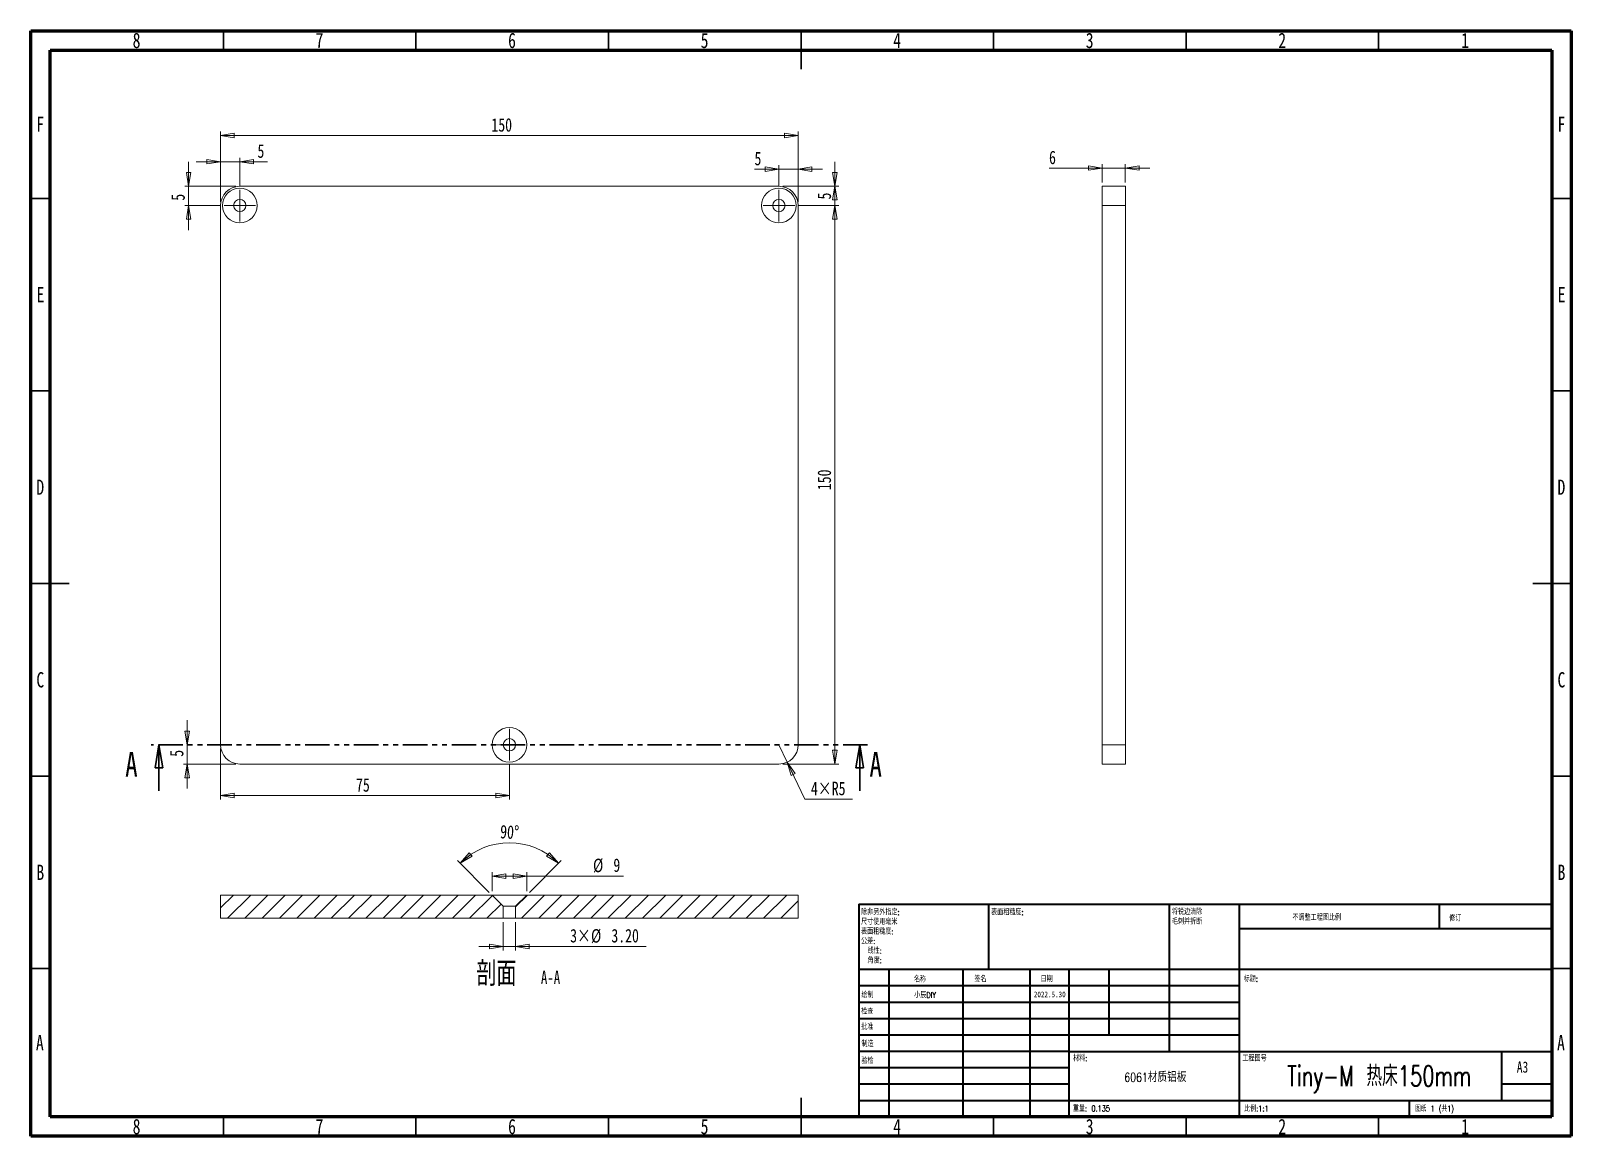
# Model space of a CAD drawing. Header units: millimetres. Extents: x 15 to 415, y 5 to 292.
import ezdxf

# ---------------------------------------------------------------- set-up
doc = ezdxf.new("R2010")
doc.units = ezdxf.units.MM
doc.linetypes.add('PHANTOM', pattern=[12.7, 6.35, -1.27, 1.27, -1.27, 1.27, -1.27])
doc.styles.add('SLDTEXTSTYLE0', font='TXT', dxfattribs={"width": 0.75})
doc.styles.add('SLDTEXTSTYLE1', font='TXT', dxfattribs={"width": 0.75, "bigfont": 'bigfont'})
doc.styles.add('SLDTEXTSTYLE2', font='TXT', dxfattribs={"width": 0.694444, "bigfont": 'bigfont'})
doc.styles.add('SLDTEXTSTYLE3', font='TXT', dxfattribs={"width": 0.7, "bigfont": 'bigfont'})
doc.styles.add('SLDTEXTSTYLE4', font='TXT', dxfattribs={"width": 0.7})
doc.dimstyles.new('SLDDIMSTYLE0', dxfattribs={"dimtxt": 3.5, "dimasz": 3.556, "dimexe": 0, "dimexo": 0.0625, "dimgap": 0.875, "dimtad": 1, "dimrnd": 1e-09, "dimzin": 12, "dimdsep": 46, "dimtxsty": 'SLDTEXTSTYLE0', "dimblk1": 'CLOSED', "dimblk2": 'CLOSED', "dimsah": 1, "dimcen": 0.09, "dimadec": 0, "dimazin": 3, "dimtfac": 1, "dimtmove": 0, "dimatfit": 0, "dimldrblk": 'CLOSED', "dimfxl": 1, "dimfrac": 2, "dimtolj": 1, "dimtzin": 12, "dimarcsym": 0})
doc.dimstyles.new('SLDDIMSTYLE1', dxfattribs={"dimtxt": 3.5, "dimasz": 3.556, "dimexe": 0, "dimexo": 0.0625, "dimgap": 0.875, "dimtad": 1, "dimrnd": 1e-09, "dimzin": 12, "dimdsep": 46, "dimtxsty": 'SLDTEXTSTYLE0', "dimblk1": 'CLOSED', "dimblk2": 'CLOSED', "dimsah": 1, "dimcen": 0.09, "dimadec": 0, "dimazin": 3, "dimtfac": 1, "dimtofl": 0, "dimtmove": 0, "dimatfit": 3, "dimldrblk": 'CLOSED', "dimfxl": 1, "dimfrac": 2, "dimtolj": 1, "dimtzin": 12, "dimarcsym": 0})
doc.dimstyles.new('SLDDIMSTYLE2', dxfattribs={"dimtxt": 3.5, "dimasz": 3.556, "dimexe": 0, "dimexo": 0.0625, "dimgap": 0.875, "dimtad": 0, "dimtih": 1, "dimtoh": 1, "dimrnd": 1e-09, "dimzin": 12, "dimdsep": 46, "dimtxsty": 'SLDTEXTSTYLE0', "dimblk1": 'CLOSED', "dimblk2": 'CLOSED', "dimsah": 1, "dimcen": 0, "dimadec": 0, "dimazin": 3, "dimtfac": 1, "dimtofl": 0, "dimtmove": 0, "dimatfit": 3, "dimldrblk": 'CLOSED', "dimfxl": 1, "dimfrac": 2, "dimtolj": 1, "dimtzin": 12, "dimarcsym": 0})
doc.dimstyles.new('SLDDIMSTYLE3', dxfattribs={"dimtxt": 3.5, "dimasz": 3.556, "dimexe": 0, "dimexo": 0.0625, "dimgap": 0.875, "dimtad": 1, "dimdec": 4, "dimzin": 12, "dimdsep": 46, "dimtxsty": 'SLDTEXTSTYLE0', "dimblk1": 'CLOSED', "dimblk2": 'CLOSED', "dimsah": 1, "dimcen": 0.09, "dimazin": 3, "dimtfac": 1, "dimtofl": 0, "dimtmove": 0, "dimatfit": 3, "dimldrblk": 'CLOSED', "dimfxl": 1, "dimfrac": 2, "dimtolj": 1, "dimtzin": 12, "dimarcsym": 0})
doc.dimstyles.new('SLDDIMSTYLE4', dxfattribs={"dimtxt": 3.5, "dimasz": 3.556, "dimexe": 0, "dimexo": 0.0625, "dimgap": 0.875, "dimtad": 1, "dimrnd": 1e-09, "dimzin": 4, "dimdsep": 46, "dimtxsty": 'SLDTEXTSTYLE0', "dimblk1": 'CLOSED', "dimblk2": 'CLOSED', "dimsah": 1, "dimcen": 0.09, "dimadec": 0, "dimazin": 1, "dimtfac": 1, "dimtmove": 0, "dimatfit": 0, "dimldrblk": 'CLOSED', "dimfxl": 1, "dimfrac": 2, "dimtolj": 1, "dimtzin": 12, "dimarcsym": 0})

# ---------------------------------------------------------------- blocks, each defined once
blk = doc.blocks.new('SW_NOTE_0')
at = {"color": 0, "linetype": 'Continuous', "lineweight": 0, "char_height": 1.5, "attachment_point": 1, "style": 'SLDTEXTSTYLE1'}
for s, insert in [('\\M+18F9C\\M+194F1另\\M+18A4F\\M+18E77\\M+192E8:', (0, 1.93)), ('\\M+1955C\\M+196CA\\M+19165糙\\M+19378:', (0, -3.07)), ('\\M+18EDA\\M+190A1\\M+18E67\\M+19770\\M+19F7C\\M+195C4', (0, -0.57)), ('\\M+18CF6\\M+18DB7:', (0, -5.57)), ('线\\M+190AB:', (1.69, -8.07)), ('\\M+18A70\\M+19378:', (1.69, -10.57))]:
    blk.add_mtext(s, dxfattribs=dict(at, insert=insert))
blk = doc.blocks.new('SW_NOTE_1')
at = {"color": 0, "linetype": 'Continuous', "lineweight": 0, "char_height": 1.5, "attachment_point": 1, "style": 'SLDTEXTSTYLE1'}
for s, insert in [('\\M+18FAB锐边\\M+190B4\\M+18F9C', (0, 1.93)), ('\\M+196D1\\M+18E68\\M+19BF3\\M+190DC\\M+19266', (0, -0.57))]:
    blk.add_mtext(s, dxfattribs=dict(at, insert=insert))
blk = doc.blocks.new('_CLOSED')
at = {"color": 0, "linetype": 'ByBlock', "lineweight": -2}
for p, q in [((-1, 0.166667), (0, 0)), ((-1, 0.166667), (-1, -0.166667)), ((0, 0), (-1, -0.166667)), ((0, 0), (-1, 0))]:
    blk.add_line(p, q, dxfattribs=at)
blk = doc.blocks.new('_D')
at = {"color": 7, "linetype": 'Continuous', "lineweight": 0}
for p, q in [((55.63, 106.63), (55.63, 112.98)), ((55.63, 106.63), (55.63, 101.63)), ((68.27, 101.63), (54.63, 101.63)), ((55.63, 101.63), (55.63, 95.28))]:
    blk.add_line(p, q, dxfattribs=at)
at = {"color": 7, "linetype": 'Continuous', "lineweight": 0, "xscale": 3.556, "yscale": 3.556}
for p, rotation in [((55.63, 106.63), 270), ((55.63, 101.63), 90)]:
    blk.add_blockref('_CLOSED', p, dxfattribs=dict(at, rotation=rotation))
at = {"color": 7, "linetype": 'Continuous', "lineweight": 0, "insert": (51.12, 103.52), "char_height": 3.5, "attachment_point": 1, "rotation": 90, "style": 'SLDTEXTSTYLE0'}
blk.add_mtext('5', dxfattribs=at)
blk = doc.blocks.new('_D_1')
at = {"color": 7, "linetype": 'Continuous', "lineweight": 0}
for p, q in [((55.98, 251.63), (55.98, 257.98)), ((68.27, 251.63), (54.98, 251.63)), ((55.98, 246.63), (55.98, 251.63)), ((64.17, 246.63), (54.98, 246.63)), ((55.98, 246.63), (55.98, 240.28))]:
    blk.add_line(p, q, dxfattribs=at)
at = {"color": 7, "linetype": 'Continuous', "lineweight": 0, "xscale": 3.556, "yscale": 3.556}
for p, rotation in [((55.98, 251.63, -3), 270), ((55.98, 246.63, -3), 90)]:
    blk.add_blockref('_CLOSED', p, dxfattribs=dict(at, rotation=rotation))
at = {"color": 7, "linetype": 'Continuous', "lineweight": 0, "insert": (51.47, 247.89), "char_height": 3.5, "attachment_point": 1, "rotation": 90, "style": 'SLDTEXTSTYLE0'}
blk.add_mtext('5', dxfattribs=at)
blk = doc.blocks.new('_D_2')
at = {"color": 7, "linetype": 'Continuous', "lineweight": 0}
for p, q in [((64.27, 258.02), (57.92, 258.02)), ((64.27, 247.63), (64.27, 259.02)), ((69.27, 258.02), (64.27, 258.02)), ((69.27, 251.73), (69.27, 259.02)), ((69.27, 258.02), (76.45, 258.02))]:
    blk.add_line(p, q, dxfattribs=at)
at = {"color": 7, "linetype": 'Continuous', "lineweight": 0, "xscale": 3.556, "yscale": 3.556}
blk.add_blockref('_CLOSED', (64.27, 258.02, -3), dxfattribs=at)
at = {"color": 7, "linetype": 'Continuous', "lineweight": 0, "xscale": 3.556, "yscale": 3.556, "rotation": 180}
blk.add_blockref('_CLOSED', (69.27, 258.02, -3), dxfattribs=at)
at = {"color": 7, "linetype": 'Continuous', "lineweight": 0, "insert": (73.86, 262.53), "char_height": 3.5, "attachment_point": 1, "style": 'SLDTEXTSTYLE0'}
blk.add_mtext('5', dxfattribs=at)
blk = doc.blocks.new('_D_3')
at = {"color": 7, "linetype": 'Continuous', "lineweight": 0}
for p, q in [((223.8, 251.63), (223.8, 257.98)), ((210.27, 251.63), (224.8, 251.63)), ((223.8, 246.63), (223.8, 251.63)), ((214.37, 246.63), (224.8, 246.63)), ((223.8, 246.63), (223.8, 240.28))]:
    blk.add_line(p, q, dxfattribs=at)
at = {"color": 7, "linetype": 'Continuous', "lineweight": 0, "xscale": 3.556, "yscale": 3.556}
for p, rotation in [((223.8, 251.63, -3), 270), ((223.8, 246.63, -3), 90)]:
    blk.add_blockref('_CLOSED', p, dxfattribs=dict(at, rotation=rotation))
at = {"color": 7, "linetype": 'Continuous', "lineweight": 0, "insert": (219.29, 248.21), "char_height": 3.5, "attachment_point": 1, "rotation": 90, "style": 'SLDTEXTSTYLE0'}
blk.add_mtext('5', dxfattribs=at)
blk = doc.blocks.new('_D_4')
at = {"color": 7, "linetype": 'Continuous', "lineweight": 0}
for p, q in [((209.27, 256.09), (202.92, 256.09)), ((209.27, 251.73), (209.27, 257.09)), ((209.27, 256.09), (214.27, 256.09)), ((214.27, 247.63), (214.27, 257.09)), ((214.27, 256.09), (220.62, 256.09))]:
    blk.add_line(p, q, dxfattribs=at)
at = {"color": 7, "linetype": 'Continuous', "lineweight": 0, "xscale": 3.556, "yscale": 3.556}
blk.add_blockref('_CLOSED', (209.27, 256.09, -3), dxfattribs=at)
at = {"color": 7, "linetype": 'Continuous', "lineweight": 0, "xscale": 3.556, "yscale": 3.556, "rotation": 180}
blk.add_blockref('_CLOSED', (214.27, 256.09, -3), dxfattribs=at)
at = {"color": 7, "linetype": 'Continuous', "lineweight": 0, "insert": (202.92, 260.6), "char_height": 3.5, "attachment_point": 1, "style": 'SLDTEXTSTYLE0'}
blk.add_mtext('5', dxfattribs=at)
blk = doc.blocks.new('_D_5')
at = {"color": 7, "linetype": 'Continuous', "lineweight": 0}
for p, q in [((64.27, 247.63), (64.27, 265.82)), ((64.27, 264.82), (214.27, 264.82)), ((214.27, 247.63), (214.27, 265.82))]:
    blk.add_line(p, q, dxfattribs=at)
at = {"color": 7, "linetype": 'Continuous', "lineweight": 0, "xscale": 3.556, "yscale": 3.556, "rotation": 180}
blk.add_blockref('_CLOSED', (64.27, 264.82, -3), dxfattribs=at)
at = {"color": 7, "linetype": 'Continuous', "lineweight": 0, "xscale": 3.556, "yscale": 3.556}
blk.add_blockref('_CLOSED', (214.27, 264.82, -3), dxfattribs=at)
at = {"color": 7, "linetype": 'Continuous', "lineweight": 0, "insert": (134.61, 269.33), "char_height": 3.5, "attachment_point": 1, "style": 'SLDTEXTSTYLE0'}
blk.add_mtext('150', dxfattribs=at)
blk = doc.blocks.new('_D_6')
at = {"color": 7, "linetype": 'Continuous', "lineweight": 0}
for p, q in [((210.27, 251.63), (224.8, 251.63)), ((223.8, 251.63), (223.8, 101.63)), ((210.27, 101.63), (224.8, 101.63))]:
    blk.add_line(p, q, dxfattribs=at)
at = {"color": 7, "linetype": 'Continuous', "lineweight": 0, "xscale": 3.556, "yscale": 3.556}
for p, rotation in [((223.8, 251.63, -3), 90), ((223.8, 101.63, -3), 270)]:
    blk.add_blockref('_CLOSED', p, dxfattribs=dict(at, rotation=rotation))
at = {"color": 7, "linetype": 'Continuous', "lineweight": 0, "insert": (219.29, 172.74), "char_height": 3.5, "attachment_point": 1, "rotation": 90, "style": 'SLDTEXTSTYLE0'}
blk.add_mtext('150', dxfattribs=at)
blk = doc.blocks.new('_D_7')
at = {"color": 7, "linetype": 'Continuous', "lineweight": 0}
for p, q in [((64.27, 105.63), (64.27, 92.44)), ((139.27, 101.53), (139.27, 92.44)), ((139.27, 93.44), (64.27, 93.44))]:
    blk.add_line(p, q, dxfattribs=at)
at = {"color": 7, "linetype": 'Continuous', "lineweight": 0, "xscale": 3.556, "yscale": 3.556, "rotation": 180}
blk.add_blockref('_CLOSED', (64.27, 93.44, -3), dxfattribs=at)
at = {"color": 7, "linetype": 'Continuous', "lineweight": 0, "xscale": 3.556, "yscale": 3.556}
blk.add_blockref('_CLOSED', (139.27, 93.44, -3), dxfattribs=at)
at = {"color": 7, "linetype": 'Continuous', "lineweight": 0, "insert": (99.45, 97.95), "char_height": 3.5, "attachment_point": 1, "style": 'SLDTEXTSTYLE0'}
blk.add_mtext('75', dxfattribs=at)
blk = doc.blocks.new('_D_8')
at = {"color": 7, "linetype": 'Continuous', "lineweight": 0}
for p, q in [((209.27, 106.63), (211.42, 102.12)), ((211.42, 102.12), (215.99, 92.52)), ((215.99, 92.52), (228.41, 92.52))]:
    blk.add_line(p, q, dxfattribs=at)
at = {"color": 7, "linetype": 'Continuous', "lineweight": 0, "xscale": 3.556, "yscale": 3.556, "rotation": 115.4567088796}
blk.add_blockref('_CLOSED', (211.42, 102.12, -3), dxfattribs=at)
at = {"color": 7, "linetype": 'Continuous', "lineweight": 0, "char_height": 3.5, "attachment_point": 1, "style": 'SLDTEXTSTYLE0'}
for s, insert in [('4×', (217.58, 97.03)), ('R5', (222.99, 97.03))]:
    blk.add_mtext(s, dxfattribs=dict(at, insert=insert))
blk = doc.blocks.new('SW_CENTERMARKSYMBOL_0')
at = {"color": 0, "linetype": 'Continuous', "lineweight": 0}
for p, q in [((0, 2.5), (0, 4.1)), ((-2.5, 0), (-4.1, 0)), ((0, 0), (-2.5, 0)), ((0, 0), (0, 2.5)), ((0, 0), (0, -2.5)), ((0, 0), (2.5, 0)), ((2.5, 0), (4.1, 0)), ((0, -2.5), (0, -4.1))]:
    blk.add_line(p, q, dxfattribs=at)
blk = doc.blocks.new('SW_CENTERMARKSYMBOL_1')
at = {"color": 0, "linetype": 'Continuous', "lineweight": 0}
for p, q in [((0, 2.5), (0, 4.1)), ((-2.5, 0), (-4.1, 0)), ((0, 0), (-2.5, 0)), ((0, 0), (0, 2.5)), ((0, 0), (0, -2.5)), ((0, 0), (2.5, 0)), ((2.5, 0), (4.1, 0)), ((0, -2.5), (0, -4.1))]:
    blk.add_line(p, q, dxfattribs=at)
blk = doc.blocks.new('SW_CENTERMARKSYMBOL_2')
at = {"color": 0, "linetype": 'Continuous', "lineweight": 0}
for p, q in [((0, 2.5), (0, 4.1)), ((-2.5, 0), (-4.1, 0)), ((0, 0), (-2.5, 0)), ((0, 0), (0, 2.5)), ((0, 0), (0, -2.5)), ((0, 0), (2.5, 0)), ((2.5, 0), (4.1, 0)), ((0, -2.5), (0, -4.1))]:
    blk.add_line(p, q, dxfattribs=at)
blk = doc.blocks.new('_D_9')
at = {"color": 7, "linetype": 'Continuous', "lineweight": 0}
for p, q in [((293.22, 256.38), (279.41, 256.38)), ((293.22, 252.63), (293.22, 257.38)), ((293.22, 256.38), (299.22, 256.38)), ((299.22, 252.63), (299.22, 257.38)), ((299.22, 256.38), (305.57, 256.38))]:
    blk.add_line(p, q, dxfattribs=at)
at = {"color": 7, "linetype": 'Continuous', "lineweight": 0, "xscale": 3.556, "yscale": 3.556}
blk.add_blockref('_CLOSED', (293.22, 256.38), dxfattribs=at)
at = {"color": 7, "linetype": 'Continuous', "lineweight": 0, "xscale": 3.556, "yscale": 3.556, "rotation": 180}
blk.add_blockref('_CLOSED', (299.22, 256.38), dxfattribs=at)
at = {"color": 7, "linetype": 'Continuous', "lineweight": 0, "insert": (279.41, 260.89), "char_height": 3.5, "attachment_point": 1, "style": 'SLDTEXTSTYLE0'}
blk.add_mtext('6', dxfattribs=at)
blk = doc.blocks.new('_D_10')
at = {"color": 7, "linetype": 'Continuous', "lineweight": 0}
for p, q in [((134.06, 68.31), (125.79, 76.59)), ((144.48, 68.31), (152.76, 76.59))]:
    blk.add_line(p, q, dxfattribs=at)
blk.add_arc((139.27, 63.11), 18.07, 45, 135, dxfattribs=at)
at = {"color": 7, "linetype": 'Continuous', "lineweight": 0, "xscale": 3.556, "yscale": 3.556}
for p, rotation in [((126.49, 75.89, 2.5), 219.4336665551), ((152.05, 75.89, 2.5), 320.5663334449)]:
    blk.add_blockref('_CLOSED', p, dxfattribs=dict(at, rotation=rotation))
at = {"color": 7, "linetype": 'Continuous', "lineweight": 0, "insert": (136.99, 85.85), "char_height": 3.5, "attachment_point": 1, "rotation": 356.8703, "style": 'SLDTEXTSTYLE0'}
blk.add_mtext('90°', dxfattribs=at)
blk = doc.blocks.new('_D_11')
at = {"color": 7, "linetype": 'Continuous', "lineweight": 0}
for p, q in [((134.77, 68.61), (134.77, 73.54)), ((134.77, 72.54), (143.77, 72.54)), ((143.77, 68.61), (143.77, 73.54)), ((143.77, 72.54), (168.87, 72.54))]:
    blk.add_line(p, q, dxfattribs=at)
at = {"color": 7, "linetype": 'Continuous', "lineweight": 0, "xscale": 3.556, "yscale": 3.556, "rotation": 180}
blk.add_blockref('_CLOSED', (134.77, 72.54, 2.5), dxfattribs=at)
at = {"color": 7, "linetype": 'Continuous', "lineweight": 0, "xscale": 3.556, "yscale": 3.556}
blk.add_blockref('_CLOSED', (143.77, 72.54, 2.5), dxfattribs=at)
at = {"color": 7, "linetype": 'Continuous', "lineweight": 0, "char_height": 3.5, "attachment_point": 1, "style": 'SLDTEXTSTYLE0'}
for s, insert in [('%%c', (161, 77.05)), ('9', (166.28, 77.11))]:
    blk.add_mtext(s, dxfattribs=dict(at, insert=insert))
blk = doc.blocks.new('_D_12')
at = {"color": 7, "linetype": 'Continuous', "lineweight": 0}
for p, q in [((137.67, 60.61), (137.67, 53.25)), ((140.87, 60.61), (140.87, 53.25)), ((137.67, 54.25), (131.32, 54.25)), ((137.67, 54.25), (140.87, 54.25)), ((140.87, 54.25), (174.81, 54.25))]:
    blk.add_line(p, q, dxfattribs=at)
at = {"color": 7, "linetype": 'Continuous', "lineweight": 0, "xscale": 3.556, "yscale": 3.556}
blk.add_blockref('_CLOSED', (137.67, 54.25, 2.5), dxfattribs=at)
at = {"color": 7, "linetype": 'Continuous', "lineweight": 0, "xscale": 3.556, "yscale": 3.556, "rotation": 180}
blk.add_blockref('_CLOSED', (140.87, 54.25, 2.5), dxfattribs=at)
at = {"color": 7, "linetype": 'Continuous', "lineweight": 0, "char_height": 3.5, "attachment_point": 1, "style": 'SLDTEXTSTYLE0'}
for s, insert in [('3×', (155.06, 58.81)), ('%%c', (160.48, 58.76)), ('3.20', (165.76, 58.81))]:
    blk.add_mtext(s, dxfattribs=dict(at, insert=insert))
blk = doc.blocks.new('SW_NOTE_2')
at = {"color": 0, "linetype": 'Continuous', "lineweight": 0, "attachment_point": 2}
for s, insert, char_height, style in [('\\M+19655\\M+196CA', (8.33, 8.19), 6.35, 'SLDTEXTSTYLE1'), ('A-A', (22.4, 5.8), 3.5, 'SLDTEXTSTYLE4')]:
    blk.add_mtext(s, dxfattribs=dict(at, insert=insert, char_height=char_height, style=style))

msp = doc.modelspace()

# ---------------------------------------------------------------- hatches: boundary and pattern name
at = {"linetype": 'Continuous', "lineweight": 0}
h = msp.add_hatch(dxfattribs=at)
h.set_pattern_fill('ANSI31', style=0)
h.paths.add_polyline_path([(64.271, 67.60773), (64.271, 61.60773), (137.671, 61.60773), (137.671, 64.70773), (134.771, 67.60773)], flags=0)
h = msp.add_hatch(dxfattribs=at)
h.set_pattern_fill('ANSI31', style=0)
h.paths.add_polyline_path([(140.871, 64.70773), (140.871, 61.60773), (214.271, 61.60773), (214.271, 67.60773), (143.771, 67.60773)], flags=0)

# ---------------------------------------------------------------- linework, layer by layer
at = {"color": 7, "linetype": 'Continuous', "lineweight": 60}
for p, q in [((15, 5), (15, 292)), ((15, 292), (415, 292)), ((415, 292), (415, 5)), ((20, 10), (20, 287)), ((20, 287), (410, 287)), ((410, 287), (410, 10)), ((410, 10), (20, 10)), ((415, 5), (15, 5))]:
    msp.add_line(p, q, dxfattribs=at)
at = {"color": 7, "linetype": 'Continuous', "lineweight": 30}
for p, q in [((65, 287), (65, 292)), ((115, 287), (115, 292)), ((165, 287), (165, 292)), ((215, 292), (215, 282)), ((215, 287), (215, 292)), ((265, 287), (265, 292)), ((315, 287), (315, 292)), ((365, 287), (365, 292)), ((20, 248.5), (15, 248.5)), ((410, 248.5), (415, 248.5)), ((20, 198.5), (15, 198.5)), ((410, 198.5), (415, 198.5)), ((15, 148.5), (25, 148.5)), ((20, 148.5), (15, 148.5)), ((415, 148.5), (405, 148.5)), ((410, 148.5), (415, 148.5)), ((48.271, 94.63081), (48.271, 106.63081)), ((230.271, 94.63081), (230.271, 106.63081)), ((20, 98.5), (15, 98.5)), ((410, 98.5), (415, 98.5)), ((20, 48.5), (15, 48.5)), ((410, 48.5), (415, 48.5)), ((215, 5), (215, 15)), ((65, 10), (65, 5)), ((115, 10), (115, 5)), ((165, 10), (165, 5)), ((215, 10), (215, 5)), ((265, 10), (265, 5)), ((315, 10), (315, 5)), ((365, 10), (365, 5))]:
    msp.add_line(p, q, dxfattribs=at)
at = {"color": 7, "linetype": 'Continuous', "lineweight": 15}
for p, q in [((209.271, 251.63081), (69.271, 251.63081)), ((299.22319, 251.63081), (293.22319, 251.63081)), ((293.22319, 251.63081), (293.22319, 246.63081)), ((299.22319, 251.63081), (299.22319, 246.63081)), ((64.271, 246.63081), (64.271, 106.63081)), ((214.271, 106.63081), (214.271, 246.63081)), ((293.22319, 246.63081), (299.22319, 246.63081)), ((293.22319, 106.63081), (293.22319, 246.63081)), ((299.22319, 246.63081), (299.22319, 106.63081)), ((299.22319, 106.63081), (293.22319, 106.63081)), ((293.22319, 106.63081), (293.22319, 101.63081)), ((299.22319, 106.63081), (299.22319, 101.63081)), ((69.271, 101.63081), (209.271, 101.63081)), ((299.22319, 101.63081), (293.22319, 101.63081)), ((64.271, 67.60773), (134.771, 67.60773)), ((64.271, 67.60773), (64.271, 61.60773)), ((137.671, 64.70773), (134.771, 67.60773)), ((143.771, 67.60773), (134.771, 67.60773)), ((137.671, 61.60773), (137.671, 64.70773)), ((140.871, 64.70773), (137.671, 64.70773)), ((143.771, 67.60773), (140.871, 64.70773)), ((140.871, 64.70773), (140.871, 61.60773)), ((143.771, 67.60773), (214.271, 67.60773)), ((214.271, 61.60773), (214.271, 67.60773)), ((64.271, 61.60773), (137.671, 61.60773)), ((140.871, 61.60773), (137.671, 61.60773)), ((140.871, 61.60773), (214.271, 61.60773))]:
    msp.add_line(p, q, dxfattribs=at)
at = {"color": 7, "linetype": 'PHANTOM', "lineweight": 30}
msp.add_line((232.271, 106.63081), (46.271, 106.63081), dxfattribs=at)
at = {"color": 7, "linetype": 'Continuous', "lineweight": 40}
for p, q in [((230, 65.25), (410, 65.25)), ((230, 65.25), (230, 10)), ((263.8, 48.25), (263.8, 65.25)), ((310.6, 65.25), (310.6, 27)), ((328.8, 65.25), (328.8, 10)), ((380.8, 58.875), (380.8, 65.25)), ((410, 58.875), (328.8, 58.875)), ((410, 48.25), (230, 48.25)), ((237.8, 48.25), (237.8, 10)), ((256.99095, 48.25), (256.99095, 10)), ((274.39893, 48.25), (274.39893, 10)), ((284.6, 10), (284.6, 48.25)), ((295, 31.25), (295, 48.25)), ((328.8, 44), (230, 44)), ((328.8, 39.75), (230, 39.75)), ((328.8, 35.5), (230, 35.5)), ((328.8, 31.25), (230, 31.25)), ((284.6, 27), (230, 27)), ((284.6, 27), (410, 27)), ((397, 14.25), (397, 27)), ((284.6, 22.74993), (230, 22.74993)), ((284.6, 18.5), (230, 18.5)), ((410, 18.5), (397, 18.5)), ((230, 14.25), (410, 14.25)), ((373, 10), (373, 14.25))]:
    msp.add_line(p, q, dxfattribs=at)
at = {"color": 7, "linetype": 'Continuous', "lineweight": 15}
for centre, radius in [((69.271, 246.63081), 4.5), ((69.271, 246.63081), 1.6), ((209.271, 246.63081), 4.5), ((209.271, 246.63081), 1.6), ((139.271, 106.63081), 4.5), ((139.271, 106.63081), 1.6)]:
    msp.add_circle(centre, radius, dxfattribs=at)
for centre, start, end in [((69.271, 246.63081), 90, 180), ((209.271, 246.63081), 0, 90), ((69.271, 106.63081), 180, 270), ((209.271, 106.63081), 270, 0)]:
    msp.add_arc(centre, 5, start, end, dxfattribs=at)

# ---------------------------------------------------------------- block references
at = {"color": 7, "linetype": 'Continuous', "lineweight": 0}
for name, p in [('SW_CENTERMARKSYMBOL_1', (69.271, 246.63081)), ('SW_CENTERMARKSYMBOL_2', (209.271, 246.63081)), ('SW_CENTERMARKSYMBOL_0', (139.271, 106.63081)), ('SW_NOTE_0', (230.59367, 61.98737)), ('SW_NOTE_1', (311.30922, 62.06949)), ('SW_NOTE_2', (127.56272, 42.18958))]:
    msp.add_blockref(name, p, dxfattribs=at)
at = {"color": 7, "linetype": 'Continuous', "lineweight": 30, "xscale": 6, "yscale": 6, "rotation": 90}
for p in [(48.271, 106.63081), (230.271, 106.63081)]:
    msp.add_blockref('_CLOSED', p, dxfattribs=at)

# ---------------------------------------------------------------- texts
at = {"color": 7, "linetype": 'Continuous', "lineweight": 0}
for s, insert, char_height, attachment_point, style in [('8', (42.46004, 291.49039), 3.96875, 2, 'SLDTEXTSTYLE0'), ('7', (89.96004, 291.49039), 3.96875, 2, 'SLDTEXTSTYLE0'), ('6', (139.96004, 291.49039), 3.96875, 2, 'SLDTEXTSTYLE0'), ('5', (189.96004, 291.49039), 3.96875, 2, 'SLDTEXTSTYLE0'), ('4', (239.96004, 291.49039), 3.96875, 2, 'SLDTEXTSTYLE0'), ('3', (289.96004, 291.49039), 3.96875, 2, 'SLDTEXTSTYLE0'), ('2', (339.96004, 291.49039), 3.96875, 2, 'SLDTEXTSTYLE0'), ('1', (387.46004, 291.49039), 3.96875, 2, 'SLDTEXTSTYLE0'), ('F', (17.45774, 269.74039), 3.96875, 2, 'SLDTEXTSTYLE0'), ('F', (412.45774, 269.74039), 3.96875, 2, 'SLDTEXTSTYLE0'), ('E', (17.50781, 225.49039), 3.96875, 2, 'SLDTEXTSTYLE0'), ('E', (412.50781, 225.49039), 3.96875, 2, 'SLDTEXTSTYLE0'), ('D', (17.45269, 175.49039), 3.96875, 2, 'SLDTEXTSTYLE0'), ('D', (412.45269, 175.49039), 3.96875, 2, 'SLDTEXTSTYLE0'), ('C', (17.45866, 125.49039), 3.96875, 2, 'SLDTEXTSTYLE0'), ('C', (412.45866, 125.49039), 3.96875, 2, 'SLDTEXTSTYLE0'), ('B', (17.4706, 75.49039), 3.96875, 2, 'SLDTEXTSTYLE0'), ('B', (412.4706, 75.49039), 3.96875, 2, 'SLDTEXTSTYLE0'), ('\\M+1955C\\M+196CA\\M+19165糙\\M+19378:', (264.37129, 63.91927), 1.5, 1, 'SLDTEXTSTYLE1'), ('\\M+19573调\\M+190AE\\M+18D48\\M+192F6图\\M+194E4\\M+197E1', (342.61464, 62.53299), 1.5, 1, 'SLDTEXTSTYLE1'), ('\\M+18F43订', (383.32758, 62.33491), 1.5, 1, 'SLDTEXTSTYLE1'), ('\\M+196BC\\M+18FCC', (244.32224, 46.50148), 1.5, 1, 'SLDTEXTSTYLE1'), ('签\\M+196BC', (260.03359, 46.56176), 1.5, 1, 'SLDTEXTSTYLE1'), ('\\M+193FA\\M+18AFA', (277.2147, 46.57618), 1.5, 1, 'SLDTEXTSTYLE1'), ('标题:', (329.95619, 46.57618), 1.5, 1, 'SLDTEXTSTYLE1'), ('绘\\M+190A7', (230.68467, 42.42971), 1.5, 1, 'SLDTEXTSTYLE1'), ('\\M+18FAC\\M+19243DIY', (247.23208, 42.38337), 1.4986, 2, 'SLDTEXTSTYLE1'), ('2022.5.30', (279.59713, 42.5591), 1.4986, 2, 'SLDTEXTSTYLE0'), ('检查', (230.62358, 38.15441), 1.5, 1, 'SLDTEXTSTYLE1'), ('\\M+194E1\\M+18F79', (230.62163, 34.17683), 1.5, 1, 'SLDTEXTSTYLE1'), ('A', (17.33969, 31.24039), 3.96875, 2, 'SLDTEXTSTYLE0'), ('\\M+190A7\\M+191A2', (230.68219, 29.7337), 1.5, 1, 'SLDTEXTSTYLE1'), ('A', (412.33969, 31.24039), 3.96875, 2, 'SLDTEXTSTYLE0'), ('验检', (230.67686, 25.34965), 1.5, 1, 'SLDTEXTSTYLE1'), ('\\M+18DDE\\M+197BF:', (285.64586, 25.98606), 1.5, 1, 'SLDTEXTSTYLE1'), ('\\M+18D48\\M+192F6图\\M+18D86', (329.62865, 25.98606), 1.5, 1, 'SLDTEXTSTYLE1'), ('A3', (400.87116, 24.40639), 2.910417, 1, 'SLDTEXTSTYLE0'), ('6061\\M+18DDE质铝\\M+194C2', (307.00784, 21.48557), 2.38125, 2, 'SLDTEXTSTYLE1'), ('Tiny-M 热\\M+18FB0150mm', (365.12215, 23.30098), 5.2916667, 2, 'SLDTEXTSTYLE3'), ('\\M+18F64\\M+197CA: 0.135', (285.61781, 12.94931), 1.4986, 1, 'SLDTEXTSTYLE1'), ('\\M+194E4\\M+197E1:1:1', (330.07397, 12.90009), 1.5, 1, 'SLDTEXTSTYLE1'), ('图纸 1 (\\M+18BA41)', (374.47829, 12.90009), 1.5, 1, 'SLDTEXTSTYLE2'), ('8', (42.46004, 9.49039), 3.96875, 2, 'SLDTEXTSTYLE0'), ('7', (89.96004, 9.49039), 3.96875, 2, 'SLDTEXTSTYLE0'), ('6', (139.96004, 9.49039), 3.96875, 2, 'SLDTEXTSTYLE0'), ('5', (189.96004, 9.49039), 3.96875, 2, 'SLDTEXTSTYLE0'), ('4', (239.96004, 9.49039), 3.96875, 2, 'SLDTEXTSTYLE0'), ('3', (289.96004, 9.49039), 3.96875, 2, 'SLDTEXTSTYLE0'), ('2', (339.96004, 9.49039), 3.96875, 2, 'SLDTEXTSTYLE0'), ('1', (387.46004, 9.49039), 3.96875, 2, 'SLDTEXTSTYLE0')]:
    msp.add_mtext(s, dxfattribs=dict(at, insert=insert, char_height=char_height, attachment_point=attachment_point, style=style))
at = {"color": 7, "linetype": 'Continuous', "char_height": 6.35, "attachment_point": 1, "style": 'SLDTEXTSTYLE0'}
for insert in [(39.50676, 104.71016), (232.77507, 104.71016)]:
    msp.add_mtext('A', dxfattribs=dict(at, insert=insert))

# ---------------------------------------------------------------- dimensions: what is measured, and where the dimension line sits
at = {"color": 7, "linetype": 'Continuous', "lineweight": 0}
for base, p1, p2, dimstyle, picture, middle in [((214.271, 264.82012), (64.271, 246.63081), (214.271, 246.63081), 'SLDDIMSTYLE1', '_D_5', (138.49069, 264.82012)), ((64.271, 258.02316), (69.271, 250.73081), (64.271, 246.63081), 'SLDDIMSTYLE0', '_D_2', (75.15571, 258.02316)), ((214.271, 256.09254), (209.271, 250.73081), (214.271, 246.63081), 'SLDDIMSTYLE0', '_D_4', (204.21189, 256.09254)), ((299.22319, 256.37858), (293.22319, 251.63081), (299.22319, 251.63081), 'SLDDIMSTYLE0', '_D_9', (280.70316, 256.37858)), ((64.271, 93.43848), (139.271, 102.53081), (64.271, 106.63081), 'SLDDIMSTYLE1', '_D_7', (102.03234, 93.43848))]:
    dim = msp.add_linear_dim(base=base, p1=p1, p2=p2, dimstyle=dimstyle, dxfattribs=at)
    dim.commit()
    dim.dimension.update_dxf_attribs({"geometry": picture, "text_midpoint": middle, "dimtype": 160})
for base, p1, p2, dimstyle, picture, middle in [((55.98047, 251.63081), (65.171, 246.63081), (69.271, 251.63081), 'SLDDIMSTYLE0', '_D_1', (55.98047, 249.18401)), ((223.80035, 251.63081), (213.371, 246.63081), (209.271, 251.63081), 'SLDDIMSTYLE0', '_D_3', (223.80035, 249.50527)), ((223.80035, 101.63081), (209.271, 251.63081), (209.271, 101.63081), 'SLDDIMSTYLE1', '_D_6', (223.80035, 176.61537)), ((55.63218, 101.63081), (46.271, 106.63081), (69.271, 101.63081), 'SLDDIMSTYLE0', '_D', (55.63218, 104.81212))]:
    dim = msp.add_linear_dim(base=base, p1=p1, p2=p2, angle=90, dimstyle=dimstyle, dxfattribs=at)
    dim.commit()
    dim.dimension.update_dxf_attribs({"geometry": picture, "text_midpoint": middle, "dimtype": 160})
dim = msp.add_radius_dim(center=(209.271, 106.63081), mpoint=(211.42014, 102.11625), text='4×<>', dimstyle='SLDDIMSTYLE2', dxfattribs=at)
dim.commit()
dim.dimension.update_dxf_attribs({"geometry": '_D_8', "text_midpoint": (222.99393, 95.2975), "dimtype": 164})
dim = msp.add_angular_dim_2l(base=(139.271, 81.17827), line1=((143.771, 67.60773), (140.871, 64.70773)), line2=((137.671, 64.70773), (134.771, 67.60773)), dimstyle='SLDDIMSTYLE3', dxfattribs=at)
dim.commit()
dim.dimension.update_dxf_attribs({"geometry": '_D_10', "text_midpoint": (140.25758, 81.15132), "dimtype": 162})
for base, p1, p2, text, dimstyle, picture, middle in [((143.771, 72.54105), (134.771, 67.60773), (143.771, 67.60773), '%%c<>', 'SLDDIMSTYLE1', '_D_11', (164.93481, 72.54105)), ((140.871, 54.24847), (137.671, 61.60773), (140.871, 61.60773), '3×%%c<>', 'SLDDIMSTYLE4', '_D_12', (164.93481, 54.24847))]:
    dim = msp.add_linear_dim(base=base, p1=p1, p2=p2, text=text, dimstyle=dimstyle, dxfattribs=at)
    dim.commit()
    dim.dimension.update_dxf_attribs({"geometry": picture, "text_midpoint": middle, "dimtype": 160})

doc.saveas('drawing.dxf')
